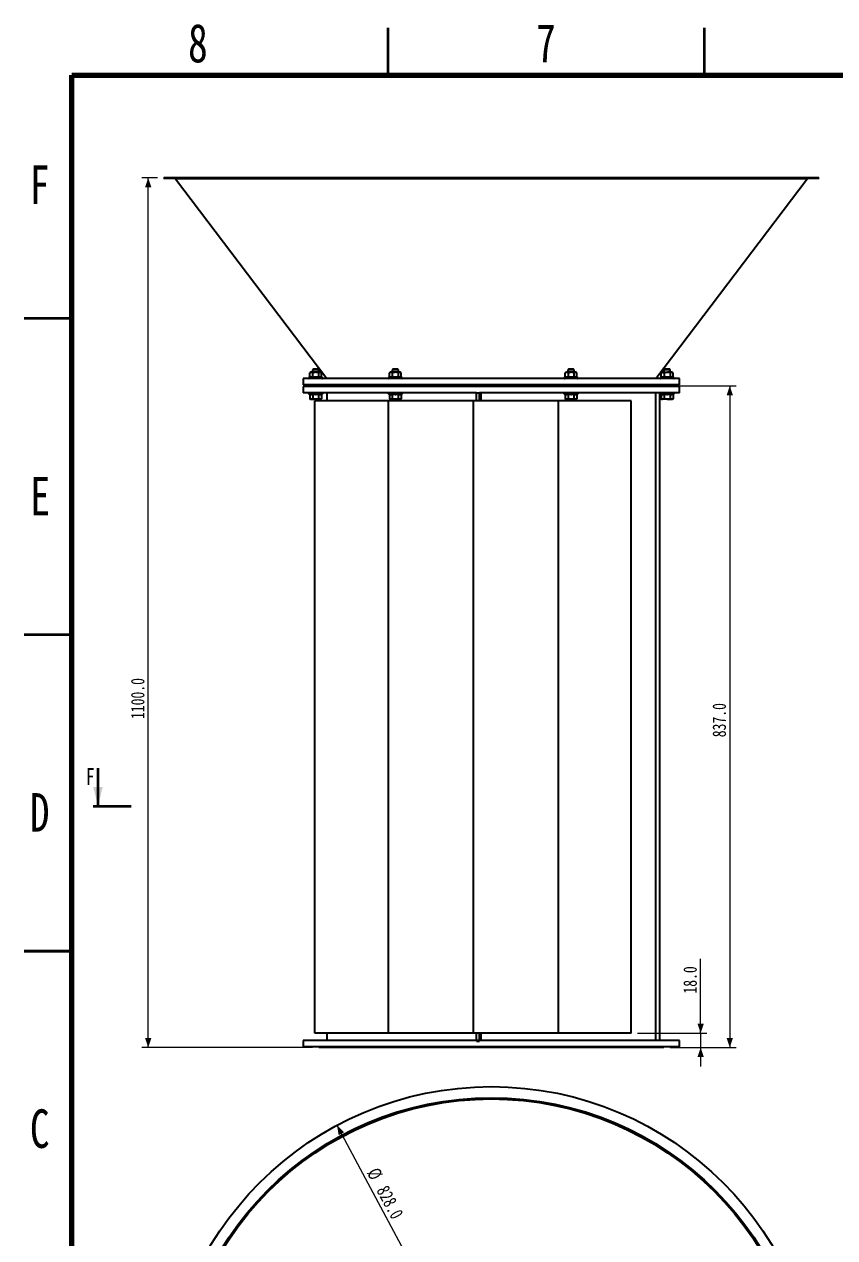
# Paper-space layout 'Sheet8' of a CAD drawing. Header units: millimetres. Extents: x 2 to 418, y 2 to 295.
# Drawn here: x 2.5 to 130.6, y 103.2 to 295 of the extents above; entities that cross this region are included whole.
import ezdxf

# ---------------------------------------------------------------- set-up
doc = ezdxf.new("R2010")
doc.units = ezdxf.units.MM
doc.linetypes.add('CENTER', pattern=[10.16, 6.35, -1.27, 1.27, -1.27])
doc.styles.add('SLDTEXTSTYLE0', font='TXT', dxfattribs={"width": 0.75})
doc.dimstyles.new('SLDDIMSTYLE21', dxfattribs={"dimtxt": 2.116667, "dimasz": 1.5, "dimexe": 0, "dimexo": 0.0625, "dimgap": 0.529167, "dimtad": 1, "dimdec": 1, "dimlfac": 8, "dimrnd": 1e-09, "dimzin": 4, "dimdsep": 46, "dimtxsty": 'SLDTEXTSTYLE0', "dimsah": 1, "dimcen": 0, "dimadec": 0, "dimazin": 1, "dimtfac": 1, "dimtdec": 0, "dimtmove": 0, "dimatfit": 3, "dimfxl": 1, "dimfrac": 2, "dimtolj": 1, "dimtzin": 12, "dimarcsym": 0})
doc.dimstyles.new('SLDDIMSTYLE29', dxfattribs={"dimtxt": 2.116667, "dimasz": 1.5, "dimexe": 0, "dimexo": 0.0625, "dimgap": 0.529167, "dimtad": 1, "dimdec": 1, "dimlfac": 8, "dimrnd": 1e-09, "dimzin": 4, "dimdsep": 46, "dimtxsty": 'SLDTEXTSTYLE0', "dimsah": 1, "dimcen": 0.09, "dimadec": 0, "dimazin": 1, "dimtfac": 1, "dimtdec": 0, "dimtofl": 0, "dimtmove": 0, "dimatfit": 3, "dimfxl": 1, "dimfrac": 2, "dimtolj": 1, "dimtzin": 12, "dimarcsym": 0})
doc.dimstyles.new('SLDDIMSTYLE30', dxfattribs={"dimtxt": 2.116667, "dimasz": 1.5, "dimexe": 0, "dimexo": 0.0625, "dimgap": 0.529167, "dimtad": 1, "dimdec": 1, "dimlfac": 8, "dimrnd": 1e-09, "dimzin": 4, "dimdsep": 46, "dimtxsty": 'SLDTEXTSTYLE0', "dimsah": 1, "dimcen": 0.09, "dimadec": 0, "dimazin": 1, "dimtfac": 1, "dimtdec": 0, "dimtmove": 0, "dimatfit": 0, "dimfxl": 1, "dimfrac": 2, "dimtolj": 1, "dimtzin": 12, "dimarcsym": 0})

# ---------------------------------------------------------------- blocks, each defined once
blk = doc.blocks.new('_D_139')
at = {"color": 7, "linetype": 'Continuous', "lineweight": 18}
for p, q in [((23.57, 270.76), (21.09, 270.76)), ((22.09, 133.26), (22.09, 270.76)), ((48.07, 133.26), (21.09, 133.26))]:
    blk.add_line(p, q, dxfattribs=at)
for points in [[(22.09, 270.76), (21.59, 269.26), (22.59, 269.26)], [(22.09, 133.26), (22.59, 134.76), (21.59, 134.76)]]:
    blk.add_solid(points, dxfattribs=at)
at = {"color": 7, "linetype": 'Continuous', "lineweight": 18, "insert": (19.36, 185.19), "char_height": 2.117, "attachment_point": 1, "rotation": 90, "style": 'SLDTEXTSTYLE0'}
blk.add_mtext('1100.0', dxfattribs=at)
blk = doc.blocks.new('_D_140')
at = {"color": 7, "linetype": 'Continuous', "lineweight": 18}
for p, q in [((104.69, 237.88), (115, 237.88)), ((114, 237.88), (114, 133.26)), ((104.57, 133.26), (115, 133.26))]:
    blk.add_line(p, q, dxfattribs=at)
for points in [[(114, 237.88), (113.5, 236.38), (114.5, 236.38)], [(114, 133.26), (114.5, 134.76), (113.5, 134.76)]]:
    blk.add_solid(points, dxfattribs=at)
at = {"color": 7, "linetype": 'Continuous', "lineweight": 18, "insert": (111.27, 182.31), "char_height": 2.117, "attachment_point": 1, "rotation": 90, "style": 'SLDTEXTSTYLE0'}
blk.add_mtext('837.0', dxfattribs=at)
blk = doc.blocks.new('_D_141')
at = {"color": 7, "linetype": 'Continuous', "lineweight": 18}
for p, q in [((109.39, 135.51), (109.39, 147.25)), ((99.42, 135.51), (110.39, 135.51)), ((109.39, 135.51), (109.39, 133.26)), ((104.57, 133.26), (110.39, 133.26)), ((109.39, 133.26), (109.39, 130.26))]:
    blk.add_line(p, q, dxfattribs=at)
for points in [[(109.39, 135.51), (109.89, 137.01), (108.89, 137.01)], [(109.39, 133.26), (108.89, 131.76), (109.89, 131.76)]]:
    blk.add_solid(points, dxfattribs=at)
at = {"color": 7, "linetype": 'Continuous', "lineweight": 18, "insert": (106.66, 141.78), "char_height": 2.117, "attachment_point": 1, "rotation": 90, "style": 'SLDTEXTSTYLE0'}
blk.add_mtext('18.0', dxfattribs=at)
blk = doc.blocks.new('_D_143')
at = {"color": 7, "linetype": 'Continuous', "lineweight": 18}
blk.add_line((51.92, 120.95), (100.72, 29.68), dxfattribs=at)
for points in [[(51.92, 120.95), (52.18, 119.39), (53.06, 119.86)], [(100.72, 29.68), (100.45, 31.24), (99.57, 30.76)]]:
    blk.add_solid(points, dxfattribs=at)
at = {"color": 7, "linetype": 'Continuous', "lineweight": 18, "char_height": 2.117, "attachment_point": 1, "rotation": 298.1343, "style": 'SLDTEXTSTYLE0'}
for s, insert in [('%%c', (58.46, 114.49)), ('828.0', (59.97, 111.67))]:
    blk.add_mtext(s, dxfattribs=dict(at, insert=insert))

psp = doc.layouts.new('Sheet8')

# ---------------------------------------------------------------- linework, layer by layer
at = {"color": 7, "linetype": 'Continuous', "lineweight": 35}
for p, q in [((60, 287), (60, 294.5)), ((110, 287), (110, 294.5)), ((10, 248.5), (2.5, 248.5)), ((10, 198.5), (2.5, 198.5)), ((14.147671, 177.42143), (14.147671, 171.42143)), ((2.5, 148.5), (10, 148.5)), ((10, 148.5), (2.5, 148.5))]:
    psp.add_line(p, q, dxfattribs=at)
at = {"color": 7, "linetype": 'Continuous', "lineweight": 70}
for p, q in [((10, 10), (10, 287)), ((10, 287), (410, 287))]:
    psp.add_line(p, q, dxfattribs=at)
at = {"color": 7, "linetype": 'Continuous', "lineweight": 25}
for p, q in [((24.567671, 270.757795), (24.567671, 270.632795)), ((128.067671, 270.757795), (24.567671, 270.757795)), ((128.067671, 270.632795), (24.567671, 270.632795)), ((26.418014, 270.583219), (50.309685, 239.007795)), ((102.325657, 239.007795), (126.217328, 270.583219)), ((128.067671, 270.632795), (128.067671, 270.757795)), ((47.608788, 239.907795), (47.634908, 239.926749)), ((47.608788, 239.249765), (47.608788, 239.907795)), ((47.733058, 240.007795), (47.633466, 239.928561)), ((47.865358, 240.007795), (47.733058, 240.007795)), ((48.590313, 240.007795), (47.865358, 240.007795)), ((48.131871, 240.507795), (48.045558, 240.421482)), ((48.045558, 240.421482), (48.045558, 240.007795)), ((49.045558, 240.421482), (48.045558, 240.421482)), ((48.121928, 239.249765), (48.121928, 239.907795)), ((48.959246, 240.507795), (48.131871, 240.507795)), ((49.270513, 240.007795), (48.590313, 240.007795)), ((49.045558, 240.421482), (48.959246, 240.507795)), ((49.045558, 240.007795), (49.045558, 240.421482)), ((49.058698, 239.249765), (49.058698, 239.907795)), ((49.358058, 240.007795), (49.270513, 240.007795)), ((49.45765, 239.928561), (49.358058, 240.007795)), ((49.482328, 239.249765), (49.482328, 239.907795)), ((60.197277, 239.907795), (60.223398, 239.926749)), ((60.197277, 239.249765), (60.197277, 239.907795)), ((60.321547, 240.007795), (60.221956, 239.928561)), ((60.453847, 240.007795), (60.321547, 240.007795)), ((61.178802, 240.007795), (60.453847, 240.007795)), ((60.72036, 240.507795), (60.634047, 240.421482)), ((60.634047, 240.421482), (60.634047, 240.007795)), ((61.634047, 240.421482), (60.634047, 240.421482)), ((60.710417, 239.249765), (60.710417, 239.907795)), ((61.547735, 240.507795), (60.72036, 240.507795)), ((61.859002, 240.007795), (61.178802, 240.007795)), ((61.634047, 240.421482), (61.547735, 240.507795)), ((61.634047, 240.007795), (61.634047, 240.421482)), ((61.647187, 239.249765), (61.647187, 239.907795)), ((61.946547, 240.007795), (61.859002, 240.007795)), ((62.046139, 239.928561), (61.946547, 240.007795)), ((62.070817, 239.249765), (62.070817, 239.907795)), ((87.96939, 239.249765), (87.96939, 239.907795)), ((88.09366, 240.007795), (87.995543, 239.929735)), ((88.09366, 240.007795), (88.22596, 240.007795)), ((88.950915, 240.007795), (88.22596, 240.007795)), ((88.492473, 240.507795), (88.40616, 240.421482)), ((88.40616, 240.421482), (88.40616, 240.007795)), ((88.473147, 240.421482), (88.40616, 240.421482)), ((89.40616, 240.421482), (88.473147, 240.421482)), ((88.48253, 239.249765), (88.48253, 239.907795)), ((88.547896, 240.507795), (88.492473, 240.507795)), ((89.319848, 240.507795), (88.547896, 240.507795)), ((89.631115, 240.007795), (88.950915, 240.007795)), ((89.40616, 240.421482), (89.319848, 240.507795)), ((89.40616, 240.007795), (89.40616, 240.421482)), ((89.4193, 239.249765), (89.4193, 239.907795)), ((89.71866, 240.007795), (89.631115, 240.007795)), ((89.816777, 239.929735), (89.71866, 240.007795)), ((89.84293, 239.249765), (89.84293, 239.907795)), ((103.153014, 239.907795), (103.179134, 239.926749)), ((103.153014, 239.249765), (103.153014, 239.907795)), ((103.277284, 240.007795), (103.177692, 239.928561)), ((103.409584, 240.007795), (103.277284, 240.007795)), ((103.409584, 240.007795), (104.134539, 240.007795)), ((103.676096, 240.507795), (103.589784, 240.421482)), ((103.589784, 240.421482), (103.589784, 240.007795)), ((104.089784, 240.421482), (103.589784, 240.421482)), ((103.666154, 239.249765), (103.666154, 239.907795)), ((104.089784, 240.507795), (103.676096, 240.507795)), ((104.503471, 240.507795), (104.089784, 240.507795)), ((104.589784, 240.421482), (104.089784, 240.421482)), ((104.814738, 240.007795), (104.134539, 240.007795)), ((104.589784, 240.421482), (104.503471, 240.507795)), ((104.589784, 240.007795), (104.589784, 240.421482)), ((104.602923, 239.249765), (104.602923, 239.907795)), ((104.902284, 240.007795), (104.814738, 240.007795)), ((105.001875, 239.928561), (104.902284, 240.007795)), ((105.026553, 239.249765), (105.026553, 239.907795)), ((46.567671, 239.007795), (46.567671, 238.007795)), ((106.067671, 239.007795), (46.567671, 239.007795)), ((106.067671, 238.007795), (46.567671, 238.007795)), ((47.563849, 239.189154), (47.477691, 239.157795)), ((48.045558, 238.007795), (48.045558, 237.757795)), ((49.045558, 237.882795), (49.045558, 238.007795)), ((49.613425, 239.157795), (49.503082, 239.197956)), ((49.692671, 238.007795), (49.692671, 237.882795)), ((60.152338, 239.189154), (60.06618, 239.157795)), ((60.634047, 238.007795), (60.634047, 237.757795)), ((61.634047, 237.757795), (61.634047, 238.007795)), ((62.201914, 239.157795), (62.091572, 239.197956)), ((87.924451, 239.189154), (87.838293, 239.157795)), ((88.40616, 238.007795), (88.40616, 237.757795)), ((89.40616, 237.757795), (89.40616, 238.007795)), ((89.974027, 239.157795), (89.863684, 239.197956)), ((102.942671, 237.882795), (102.942671, 238.007795)), ((103.108075, 239.189154), (103.021916, 239.157795)), ((103.589784, 238.007795), (103.589784, 237.882795)), ((104.589784, 237.757795), (104.589784, 238.007795)), ((105.157651, 239.157795), (105.047308, 239.197956)), ((106.067671, 238.007795), (106.067671, 239.007795)), ((46.567671, 237.757795), (46.567671, 236.757795)), ((106.067671, 237.757795), (46.567671, 237.757795)), ((73.95436, 236.757795), (46.567671, 236.757795)), ((47.469907, 236.612318), (47.556571, 236.580774)), ((47.607364, 236.515656), (47.607364, 235.817864)), ((48.076461, 236.515656), (48.076461, 235.817864)), ((48.942671, 237.882795), (48.942671, 237.757795)), ((60.634047, 237.882795), (48.942671, 237.882795)), ((49.014655, 236.515656), (49.014655, 235.817864)), ((49.483752, 236.515656), (49.483752, 235.817864)), ((49.534545, 236.580774), (49.62121, 236.612318)), ((50.317671, 236.757795), (50.317671, 235.507795)), ((60.058396, 236.612318), (60.145061, 236.580774)), ((60.195853, 236.515656), (60.195853, 235.817864)), ((60.66495, 236.515656), (60.66495, 235.817864)), ((61.603144, 236.515656), (61.603144, 235.817864)), ((88.40616, 237.882795), (61.634047, 237.882795)), ((62.072241, 236.515656), (62.072241, 235.817864)), ((62.123034, 236.580774), (62.209699, 236.612318)), ((73.95436, 235.507795), (73.95436, 236.757795)), ((73.95436, 236.757795), (74.453623, 236.757795)), ((74.453623, 235.507795), (74.453623, 236.757795)), ((74.453623, 236.757795), (74.45368, 236.757795)), ((106.067671, 236.757795), (74.45368, 236.757795)), ((74.657121, 236.757795), (74.657121, 235.507795)), ((87.830509, 236.612318), (87.917173, 236.580774)), ((87.967966, 236.515656), (87.967966, 235.817864)), ((88.437063, 236.515656), (88.437063, 235.817864)), ((89.375257, 236.515656), (89.375257, 235.817864)), ((103.63893, 237.882795), (89.40616, 237.882795)), ((89.844354, 236.515656), (89.844354, 235.817864)), ((89.895147, 236.580774), (89.981812, 236.612318)), ((102.317671, 134.382795), (102.317671, 236.757795)), ((102.959007, 134.382795), (102.959007, 236.757795)), ((103.014132, 236.612318), (103.100797, 236.580774)), ((103.151589, 236.515656), (103.151589, 235.817864)), ((103.620687, 236.515656), (103.620687, 235.817864)), ((104.558881, 236.515656), (104.558881, 235.817864)), ((105.027978, 236.515656), (105.027978, 235.817864)), ((105.07877, 236.580774), (105.165435, 236.612318)), ((106.067671, 236.757795), (106.067671, 237.757795)), ((47.607364, 235.817864), (47.733058, 235.745295)), ((47.733058, 235.745295), (47.841912, 235.745295)), ((48.076461, 235.817864), (47.841912, 235.745295)), ((47.841912, 235.745295), (48.545558, 235.745295)), ((48.420874, 135.507795), (48.420874, 235.507795)), ((60.047048, 235.507795), (48.420874, 235.507795)), ((48.545558, 235.745295), (49.249204, 235.745295)), ((49.483752, 235.817864), (49.249204, 235.745295)), ((49.249204, 235.745295), (49.358058, 235.745295)), ((49.358058, 235.745295), (49.483752, 235.817864)), ((60.047048, 135.507795), (60.047048, 235.507795)), ((73.506173, 235.507795), (60.047048, 235.507795)), ((60.195853, 235.817864), (60.321547, 235.745295)), ((60.321547, 235.745295), (60.430402, 235.745295)), ((60.66495, 235.817864), (60.430402, 235.745295)), ((60.430402, 235.745295), (61.134047, 235.745295)), ((61.603144, 235.817864), (61.134047, 235.745295)), ((61.134047, 235.745295), (61.837693, 235.745295)), ((61.837693, 235.745295), (61.946547, 235.745295)), ((61.946547, 235.745295), (62.072241, 235.817864)), ((73.506173, 135.507795), (73.506173, 235.507795)), ((86.920993, 235.507795), (73.506173, 235.507795)), ((86.920993, 135.507795), (86.920993, 235.507795)), ((98.418911, 235.507795), (86.920993, 235.507795)), ((87.967966, 235.817864), (88.09366, 235.745295)), ((88.202514, 235.745295), (88.09366, 235.745295)), ((88.202514, 235.745295), (88.90616, 235.745295)), ((89.375257, 235.817864), (88.90616, 235.745295)), ((88.90616, 235.745295), (89.609806, 235.745295)), ((89.844354, 235.817864), (89.609806, 235.745295)), ((89.609806, 235.745295), (89.71866, 235.745295)), ((89.71866, 235.745295), (89.844354, 235.817864)), ((98.418911, 135.507795), (98.418911, 235.507795)), ((103.151589, 235.817864), (103.277284, 235.745295)), ((103.277284, 235.745295), (103.386138, 235.745295)), ((103.620687, 235.817864), (103.386138, 235.745295)), ((104.089784, 235.745295), (103.386138, 235.745295)), ((104.089784, 235.745295), (104.793429, 235.745295)), ((105.027978, 235.817864), (104.793429, 235.745295)), ((104.793429, 235.745295), (104.902284, 235.745295)), ((104.902284, 235.745295), (105.027978, 235.817864)), ((46.567671, 134.382795), (46.567671, 133.382795)), ((106.067671, 134.382795), (46.567671, 134.382795)), ((60.047048, 135.507795), (48.420874, 135.507795)), ((50.317671, 135.507795), (50.317671, 134.382795)), ((73.506173, 135.507795), (60.047048, 135.507795)), ((86.920993, 135.507795), (73.506173, 135.507795)), ((73.95436, 134.257795), (73.95436, 135.507795)), ((74.453623, 134.257795), (74.453623, 135.507795)), ((74.657121, 135.507795), (74.657121, 134.382795)), ((98.418911, 135.507795), (86.920993, 135.507795)), ((106.067671, 133.382795), (106.067671, 134.382795)), ((106.067671, 133.382795), (46.567671, 133.382795)), ((49.067671, 133.382795), (49.067671, 133.257795)), ((103.567671, 133.257795), (49.067671, 133.257795)), ((73.95436, 134.257795), (74.453623, 134.257795)), ((74.45368, 134.257795), (74.453623, 134.257795)), ((103.567671, 133.257795), (103.567671, 133.382795))]:
    psp.add_line(p, q, dxfattribs=at)
at = {"color": 8, "linetype": 'Continuous', "lineweight": 25}
for p, q in [((126.217328, 270.583219), (26.418014, 270.583219)), ((47.477691, 239.157795), (49.613425, 239.157795)), ((60.06618, 239.157795), (62.201914, 239.157795)), ((87.838293, 239.157795), (89.974027, 239.157795)), ((103.021916, 239.157795), (103.195798, 239.157795)), ((103.195798, 239.157795), (105.157651, 239.157795)), ((49.62121, 236.612318), (47.469907, 236.612318)), ((62.209699, 236.612318), (60.058396, 236.612318)), ((87.974619, 236.612318), (87.830509, 236.612318)), ((89.981812, 236.612318), (87.974619, 236.612318)), ((104.089784, 236.612318), (103.014132, 236.612318)), ((105.165435, 236.612318), (104.089784, 236.612318))]:
    psp.add_line(p, q, dxfattribs=at)
at = {"color": 7, "linetype": 'CENTER', "lineweight": 35}
psp.add_line((13.397671, 171.42143), (19.400671, 171.42143), dxfattribs=at)
at = {"color": 7, "linetype": 'Continuous', "lineweight": 25}
for radius in [51.75, 49.999337, 49.799976]:
    psp.add_circle((76.317671, 75.312593), radius, dxfattribs=at)
for centre, radius, start, end in [((26.318333, 270.507795), 0.125, 37.1131166, 90), ((126.317008, 270.507795), 0.125, 90, 142.8868834), ((47.50414, 239.085127), 0.077332, 110, 270), ((49.586976, 239.085127), 0.077332, 270, 70), ((60.092629, 239.085127), 0.077332, 110, 270), ((62.175465, 239.085127), 0.077332, 270, 70), ((87.864742, 239.085127), 0.077332, 110, 270), ((89.947578, 239.085127), 0.077332, 270, 70), ((103.048365, 239.085127), 0.077332, 110, 270), ((105.131202, 239.085127), 0.077332, 270, 70), ((47.495558, 236.682795), 0.075, 90, 250), ((49.595558, 236.682795), 0.075, 290, 90), ((60.084047, 236.682795), 0.075, 90, 250), ((62.184047, 236.682795), 0.075, 290, 90), ((87.85616, 236.682795), 0.075, 90, 250), ((89.95616, 236.682795), 0.075, 290, 90), ((103.039784, 236.682795), 0.075, 90, 250), ((105.139784, 236.682795), 0.075, 290, 90)]:
    psp.add_arc(centre, radius, start, end, dxfattribs=at)
for points, knots in [([(47.865358, 240.007795), (47.854136, 240.007405), (47.772794, 240.004579), (47.685923, 239.962944), (47.61472, 239.912036), (47.608788, 239.907795)], [0, 0, 0, 0, 0.1279440007, 0.9273558207, 1, 1, 1, 1]), ([(48.121928, 239.907795), (48.100266, 239.923013), (48.018181, 239.980679), (47.930154, 239.996298), (47.865358, 240.007795)], [0, 0, 0, 0, 0.2638982248, 1, 1, 1, 1]), ([(48.590313, 240.007795), (48.466784, 239.995294), (48.30615, 239.979038), (48.156497, 239.921163), (48.121928, 239.907795)], [0, 0, 0, 0, 0.76900718225, 1, 1, 1, 1]), ([(49.058698, 239.907795), (48.993035, 239.931613), (48.86016, 239.979812), (48.700267, 240.005798), (48.609589, 240.007445), (48.590313, 240.007795)], [0, 0, 0, 0, 0.4347938452, 0.8798476693, 1, 1, 1, 1]), ([(49.270513, 240.007795), (49.21465, 239.995294), (49.142008, 239.979038), (49.074331, 239.921163), (49.058698, 239.907795)], [0, 0, 0, 0, 0.76900718225, 1, 1, 1, 1]), ([(49.482328, 239.907795), (49.452634, 239.931613), (49.392544, 239.979812), (49.320237, 240.005798), (49.27923, 240.007445), (49.270513, 240.007795)], [0, 0, 0, 0, 0.4347938452, 0.8798476693, 1, 1, 1, 1]), ([(60.453847, 240.007795), (60.386181, 239.995294), (60.29819, 239.979038), (60.216213, 239.921163), (60.197277, 239.907795)], [0, 0, 0, 0, 0.7690071822, 1, 1, 1, 1]), ([(60.710417, 239.907795), (60.674449, 239.931613), (60.601663, 239.979812), (60.514077, 240.005798), (60.464407, 240.007445), (60.453847, 240.007795)], [0, 0, 0, 0, 0.43479384517, 0.87984766933, 1, 1, 1, 1]), ([(61.178802, 240.007795), (61.158315, 240.007405), (61.009821, 240.004579), (60.851232, 239.962944), (60.721245, 239.912036), (60.710417, 239.907795)], [0, 0, 0, 0, 0.1279440007, 0.9273558207, 1, 1, 1, 1]), ([(61.647187, 239.907795), (61.607641, 239.923013), (61.45779, 239.980679), (61.297092, 239.996298), (61.178802, 240.007795)], [0, 0, 0, 0, 0.26389822477, 1, 1, 1, 1]), ([(61.859002, 240.007795), (61.803139, 239.995294), (61.730497, 239.979038), (61.66282, 239.921163), (61.647187, 239.907795)], [0, 0, 0, 0, 0.7690071822, 1, 1, 1, 1]), ([(62.070817, 239.907795), (62.041123, 239.931613), (61.981033, 239.979812), (61.908726, 240.005798), (61.867719, 240.007445), (61.859002, 240.007795)], [0, 0, 0, 0, 0.4347938452, 0.8798476693, 1, 1, 1, 1]), ([(88.22596, 240.007795), (88.158294, 239.995294), (88.070303, 239.979038), (87.988326, 239.921163), (87.96939, 239.907795)], [0, 0, 0, 0, 0.76900718225, 1, 1, 1, 1]), ([(87.998271, 239.927571), (87.993501, 239.925543), (87.983548, 239.921311), (87.974238, 239.912423), (87.96939, 239.907795)], [0, 0, 0, 0, 0.4793345763, 1, 1, 1, 1]), ([(88.48253, 239.907795), (88.446562, 239.931613), (88.373776, 239.979812), (88.28619, 240.005798), (88.236519, 240.007445), (88.22596, 240.007795)], [0, 0, 0, 0, 0.4347938452, 0.8798476693, 1, 1, 1, 1]), ([(88.950915, 240.007795), (88.827386, 239.995294), (88.666752, 239.979038), (88.517099, 239.921163), (88.48253, 239.907795)], [0, 0, 0, 0, 0.76900718225, 1, 1, 1, 1]), ([(89.4193, 239.907795), (89.353637, 239.931613), (89.220762, 239.979812), (89.060869, 240.005798), (88.970191, 240.007445), (88.950915, 240.007795)], [0, 0, 0, 0, 0.4347938452, 0.8798476693, 1, 1, 1, 1]), ([(89.631115, 240.007795), (89.62185, 240.007405), (89.554698, 240.004579), (89.48298, 239.962944), (89.424197, 239.912036), (89.4193, 239.907795)], [0, 0, 0, 0, 0.1279440007, 0.9273558207, 1, 1, 1, 1]), ([(89.84293, 239.907795), (89.825046, 239.923013), (89.75728, 239.980679), (89.684608, 239.996298), (89.631115, 240.007795)], [0, 0, 0, 0, 0.2638982248, 1, 1, 1, 1]), ([(103.153014, 239.907795), (103.174676, 239.923013), (103.256761, 239.980679), (103.344787, 239.996298), (103.409584, 240.007795)], [0, 0, 0, 0, 0.2638982248, 1, 1, 1, 1]), ([(103.409584, 240.007795), (103.420806, 240.007405), (103.502147, 240.004579), (103.589019, 239.962944), (103.660222, 239.912036), (103.666154, 239.907795)], [0, 0, 0, 0, 0.1279440007, 0.9273558207, 1, 1, 1, 1]), ([(104.134539, 240.007795), (104.01101, 239.995294), (103.850376, 239.979038), (103.700722, 239.921163), (103.666154, 239.907795)], [0, 0, 0, 0, 0.7690071822, 1, 1, 1, 1]), ([(104.602923, 239.907795), (104.537261, 239.931613), (104.404386, 239.979812), (104.244492, 240.005798), (104.153815, 240.007445), (104.134539, 240.007795)], [0, 0, 0, 0, 0.43479384517, 0.87984766933, 1, 1, 1, 1]), ([(104.814738, 240.007795), (104.758876, 239.995294), (104.686233, 239.979038), (104.618556, 239.921163), (104.602923, 239.907795)], [0, 0, 0, 0, 0.7690071822, 1, 1, 1, 1]), ([(105.026553, 239.907795), (104.996859, 239.931613), (104.93677, 239.979812), (104.864462, 240.005798), (104.823456, 240.007445), (104.814738, 240.007795)], [0, 0, 0, 0, 0.4347938452, 0.8798476693, 1, 1, 1, 1]), ([(47.560101, 239.187244), (47.560281, 239.18731), (47.567305, 239.189889), (47.580572, 239.196919), (47.595962, 239.211753), (47.606615, 239.229874), (47.608063, 239.243125), (47.608788, 239.249765)], [0, 0, 0, 0, 0.0068528566, 0.2675854198, 0.5286325957, 0.7638315694, 1, 1, 1, 1]), ([(48.099911, 239.187244), (48.078658, 239.194126), (47.97204, 239.228649), (47.790994, 239.251496), (47.631458, 239.207101), (47.560101, 239.187244)], [0, 0, 0, 0, 0.120964184, 0.6068257978, 1, 1, 1, 1]), ([(47.608788, 239.249765), (47.692956, 239.271032), (47.863968, 239.314244), (48.035048, 239.271481), (48.121928, 239.249765)], [0, 0, 0, 0, 0.492170404, 1, 1, 1, 1]), ([(48.099911, 239.187244), (48.099992, 239.18731), (48.103168, 239.189889), (48.109168, 239.196919), (48.116128, 239.211753), (48.120945, 239.229874), (48.1216, 239.243125), (48.121928, 239.249765)], [0, 0, 0, 0, 0.0068528566, 0.2675854198, 0.5286325957, 0.7638315694, 1, 1, 1, 1]), ([(49.085367, 239.187244), (49.046015, 239.194126), (48.848601, 239.228649), (48.515681, 239.251496), (48.228404, 239.207101), (48.099911, 239.187244)], [0, 0, 0, 0, 0.120964184, 0.6068257978, 1, 1, 1, 1]), ([(48.121928, 239.249765), (48.275581, 239.271032), (48.587776, 239.314244), (48.900094, 239.271481), (49.058698, 239.249765)], [0, 0, 0, 0, 0.492170404, 1, 1, 1, 1]), ([(49.058698, 239.249765), (49.128183, 239.271032), (49.269365, 239.314244), (49.410603, 239.271481), (49.482328, 239.249765)], [0, 0, 0, 0, 0.49217040399, 1, 1, 1, 1]), ([(49.058698, 239.249765), (49.059095, 239.243125), (49.059888, 239.229874), (49.065724, 239.211753), (49.074154, 239.196919), (49.081422, 239.189889), (49.085269, 239.18731), (49.085367, 239.187244)], [0, 0, 0, 0, 0.2361684306, 0.4713674043, 0.7324145802, 0.9931471434, 1, 1, 1, 1]), ([(49.502914, 239.197494), (49.494168, 239.200758), (49.412693, 239.231163), (49.270223, 239.251157), (49.142497, 239.206996), (49.085367, 239.187244)], [0, 0, 0, 0, 0.06232209018, 0.58059642466, 1, 1, 1, 1]), ([(49.482328, 239.249765), (49.48305, 239.243119), (49.484492, 239.229854), (49.495189, 239.211837), (49.509526, 239.197438), (49.521724, 239.191742), (49.527267, 239.189154)], [0, 0, 0, 0, 0.24864801224, 0.49627533955, 0.77111673648, 1, 1, 1, 1]), ([(60.148591, 239.187244), (60.148771, 239.18731), (60.155794, 239.189889), (60.169061, 239.196919), (60.184451, 239.211753), (60.195105, 239.229874), (60.196552, 239.243125), (60.197277, 239.249765)], [0, 0, 0, 0, 0.0068528566, 0.2675854198, 0.5286325957, 0.7638315694, 1, 1, 1, 1]), ([(60.6884, 239.187244), (60.667147, 239.194126), (60.560529, 239.228649), (60.379483, 239.251496), (60.219948, 239.207101), (60.148591, 239.187244)], [0, 0, 0, 0, 0.120964184, 0.6068257978, 1, 1, 1, 1]), ([(60.197277, 239.249765), (60.281445, 239.271032), (60.452458, 239.314244), (60.623538, 239.271481), (60.710417, 239.249765)], [0, 0, 0, 0, 0.492170404, 1, 1, 1, 1]), ([(60.6884, 239.187244), (60.688481, 239.18731), (60.691657, 239.189889), (60.697657, 239.196919), (60.704617, 239.211753), (60.709435, 239.229874), (60.710089, 239.243125), (60.710417, 239.249765)], [0, 0, 0, 0, 0.0068528566, 0.2675854198, 0.5286325957, 0.7638315694, 1, 1, 1, 1]), ([(61.673857, 239.187244), (61.634504, 239.194126), (61.43709, 239.228649), (61.104171, 239.251496), (60.816893, 239.207101), (60.6884, 239.187244)], [0, 0, 0, 0, 0.120964184, 0.6068257978, 1, 1, 1, 1]), ([(60.710417, 239.249765), (60.86407, 239.271032), (61.176265, 239.314244), (61.488583, 239.271481), (61.647187, 239.249765)], [0, 0, 0, 0, 0.492170404, 1, 1, 1, 1]), ([(61.647187, 239.249765), (61.716673, 239.271032), (61.857855, 239.314244), (61.999092, 239.271481), (62.070817, 239.249765)], [0, 0, 0, 0, 0.492170404, 1, 1, 1, 1]), ([(61.673857, 239.187244), (61.673758, 239.18731), (61.669911, 239.189889), (61.662643, 239.196919), (61.654213, 239.211753), (61.648377, 239.229874), (61.647584, 239.243125), (61.647187, 239.249765)], [0, 0, 0, 0, 0.0068528566, 0.2675854198, 0.5286325957, 0.7638315694, 1, 1, 1, 1]), ([(62.091403, 239.197494), (62.082658, 239.200758), (62.001182, 239.231163), (61.858712, 239.251157), (61.730986, 239.206996), (61.673857, 239.187244)], [0, 0, 0, 0, 0.06232209018, 0.58059642466, 1, 1, 1, 1]), ([(62.070817, 239.249765), (62.07154, 239.243119), (62.072982, 239.229854), (62.083679, 239.211837), (62.098015, 239.197438), (62.110214, 239.191742), (62.115756, 239.189154)], [0, 0, 0, 0, 0.2486480122, 0.4962753396, 0.7711167365, 1, 1, 1, 1]), ([(87.96939, 239.249765), (87.968665, 239.243125), (87.967217, 239.229874), (87.956564, 239.211753), (87.941174, 239.196919), (87.927907, 239.189889), (87.920883, 239.18731), (87.920703, 239.187244)], [0, 0, 0, 0, 0.2361684306, 0.4713674043, 0.7324145802, 0.9931471434, 1, 1, 1, 1]), ([(88.460513, 239.187244), (88.43926, 239.194126), (88.332642, 239.228649), (88.151596, 239.251496), (87.99206, 239.207101), (87.920703, 239.187244)], [0, 0, 0, 0, 0.120964184, 0.6068257978, 1, 1, 1, 1]), ([(87.96939, 239.249765), (88.053558, 239.271032), (88.22457, 239.314244), (88.395651, 239.271481), (88.48253, 239.249765)], [0, 0, 0, 0, 0.49217040399, 1, 1, 1, 1]), ([(88.460513, 239.187244), (88.460594, 239.18731), (88.46377, 239.189889), (88.46977, 239.196919), (88.47673, 239.211753), (88.481547, 239.229874), (88.482202, 239.243125), (88.48253, 239.249765)], [0, 0, 0, 0, 0.0068528566, 0.2675854198, 0.5286325957, 0.7638315694, 1, 1, 1, 1]), ([(89.445969, 239.187244), (89.406617, 239.194126), (89.209203, 239.228649), (88.876283, 239.251496), (88.589006, 239.207101), (88.460513, 239.187244)], [0, 0, 0, 0, 0.120964184, 0.6068257978, 1, 1, 1, 1]), ([(88.48253, 239.249765), (88.636183, 239.271032), (88.948378, 239.314244), (89.260696, 239.271481), (89.4193, 239.249765)], [0, 0, 0, 0, 0.49217040399, 1, 1, 1, 1]), ([(89.4193, 239.249765), (89.488785, 239.271032), (89.629967, 239.314244), (89.771205, 239.271481), (89.84293, 239.249765)], [0, 0, 0, 0, 0.492170404, 1, 1, 1, 1]), ([(89.445969, 239.187244), (89.445871, 239.18731), (89.442024, 239.189889), (89.434756, 239.196919), (89.426326, 239.211753), (89.42049, 239.229874), (89.419697, 239.243125), (89.4193, 239.249765)], [0, 0, 0, 0, 0.0068528566, 0.2675854198, 0.5286325957, 0.7638315694, 1, 1, 1, 1]), ([(89.887869, 239.189154), (89.882326, 239.191742), (89.870128, 239.197438), (89.855791, 239.211837), (89.845094, 239.229854), (89.843652, 239.243119), (89.84293, 239.249765)], [0, 0, 0, 0, 0.22888326352, 0.50372466045, 0.75135198776, 1, 1, 1, 1]), ([(103.153014, 239.249765), (103.152289, 239.243125), (103.150841, 239.229874), (103.140187, 239.211753), (103.124798, 239.196919), (103.11153, 239.189889), (103.104507, 239.18731), (103.104327, 239.187244)], [0, 0, 0, 0, 0.23616843065, 0.47136740428, 0.73241458019, 0.99314714344, 1, 1, 1, 1]), ([(103.644136, 239.187244), (103.622883, 239.194126), (103.516266, 239.228649), (103.33522, 239.251496), (103.175684, 239.207101), (103.104327, 239.187244)], [0, 0, 0, 0, 0.120964184, 0.6068257978, 1, 1, 1, 1]), ([(103.153014, 239.249765), (103.237181, 239.271032), (103.408194, 239.314244), (103.579274, 239.271481), (103.666154, 239.249765)], [0, 0, 0, 0, 0.492170404, 1, 1, 1, 1]), ([(103.666154, 239.249765), (103.665826, 239.243125), (103.665171, 239.229874), (103.660353, 239.211753), (103.653394, 239.196919), (103.647394, 239.189889), (103.644218, 239.18731), (103.644136, 239.187244)], [0, 0, 0, 0, 0.23616843065, 0.47136740428, 0.73241458019, 0.99314714344, 1, 1, 1, 1]), ([(104.629593, 239.187244), (104.590241, 239.194126), (104.392827, 239.228649), (104.059907, 239.251496), (103.772629, 239.207101), (103.644136, 239.187244)], [0, 0, 0, 0, 0.120964184, 0.6068257978, 1, 1, 1, 1]), ([(103.666154, 239.249765), (103.819807, 239.271032), (104.132001, 239.314244), (104.444319, 239.271481), (104.602923, 239.249765)], [0, 0, 0, 0, 0.492170404, 1, 1, 1, 1]), ([(104.602923, 239.249765), (104.672409, 239.271032), (104.813591, 239.314244), (104.954829, 239.271481), (105.026553, 239.249765)], [0, 0, 0, 0, 0.492170404, 1, 1, 1, 1]), ([(104.629593, 239.187244), (104.629494, 239.18731), (104.625647, 239.189889), (104.61838, 239.196919), (104.60995, 239.211753), (104.604114, 239.229874), (104.603321, 239.243125), (104.602923, 239.249765)], [0, 0, 0, 0, 0.0068528566, 0.2675854198, 0.5286325957, 0.7638315694, 1, 1, 1, 1]), ([(105.04714, 239.197494), (105.038394, 239.200758), (104.956918, 239.231163), (104.814449, 239.251157), (104.686722, 239.206996), (104.629593, 239.187244)], [0, 0, 0, 0, 0.0623220902, 0.5805964247, 1, 1, 1, 1]), ([(105.071493, 239.189154), (105.06595, 239.191742), (105.053752, 239.197438), (105.039415, 239.211837), (105.028718, 239.229854), (105.027276, 239.243119), (105.026553, 239.249765)], [0, 0, 0, 0, 0.2288832635, 0.5037246605, 0.7513519878, 1, 1, 1, 1]), ([(47.556571, 236.580774), (47.577417, 236.573613), (47.682029, 236.537672), (47.850457, 236.51701), (47.99153, 236.561851), (48.051065, 236.580774)], [0, 0, 0, 0, 0.1257521, 0.6310578931, 1, 1, 1, 1]), ([(47.556571, 236.580774), (47.556755, 236.580707), (47.564084, 236.578021), (47.577927, 236.570699), (47.593985, 236.555244), (47.605097, 236.536371), (47.606607, 236.522571), (47.607364, 236.515656)], [0, 0, 0, 0, 0.0067128771, 0.2676791079, 0.5286892128, 0.7638600521, 1, 1, 1, 1]), ([(48.076461, 236.515656), (47.999512, 236.494441), (47.843177, 236.451338), (47.686781, 236.493995), (47.607364, 236.515656)], [0, 0, 0, 0, 0.4922070972, 1, 1, 1, 1]), ([(48.051065, 236.580774), (48.092101, 236.573613), (48.29803, 236.537672), (48.632403, 236.51701), (48.919073, 236.561851), (49.040051, 236.580774)], [0, 0, 0, 0, 0.1257521, 0.6310578931, 1, 1, 1, 1]), ([(48.051065, 236.580774), (48.051157, 236.580707), (48.054821, 236.578021), (48.061743, 236.570699), (48.069771, 236.555244), (48.075328, 236.536371), (48.076083, 236.522571), (48.076461, 236.515656)], [0, 0, 0, 0, 0.0067128771, 0.2676791079, 0.5286892128, 0.7638600521, 1, 1, 1, 1]), ([(49.014655, 236.515656), (48.860757, 236.494441), (48.548087, 236.451338), (48.235295, 236.493995), (48.076461, 236.515656)], [0, 0, 0, 0, 0.4922070972, 1, 1, 1, 1]), ([(49.040051, 236.580774), (49.039959, 236.580707), (49.036295, 236.578021), (49.029373, 236.570699), (49.021345, 236.555244), (49.015788, 236.536371), (49.015033, 236.522571), (49.014655, 236.515656)], [0, 0, 0, 0, 0.0067128771, 0.2676791079, 0.5286892128, 0.7638600521, 1, 1, 1, 1]), ([(49.483752, 236.515656), (49.406803, 236.494441), (49.250468, 236.451338), (49.094072, 236.493995), (49.014655, 236.515656)], [0, 0, 0, 0, 0.49220709718, 1, 1, 1, 1]), ([(49.040051, 236.580774), (49.060241, 236.573613), (49.161559, 236.537672), (49.327504, 236.51701), (49.473101, 236.561851), (49.534545, 236.580774)], [0, 0, 0, 0, 0.1257521, 0.6310578931, 1, 1, 1, 1]), ([(49.483752, 236.515656), (49.484509, 236.522571), (49.486019, 236.536371), (49.497131, 236.555244), (49.513189, 236.570699), (49.527032, 236.578021), (49.534361, 236.580707), (49.534545, 236.580774)], [0, 0, 0, 0, 0.2361399479, 0.4713107872, 0.7323208921, 0.9932871229, 1, 1, 1, 1]), ([(60.145061, 236.580774), (60.165907, 236.573613), (60.270518, 236.537672), (60.438946, 236.51701), (60.58002, 236.561851), (60.639554, 236.580774)], [0, 0, 0, 0, 0.1257521, 0.6310578931, 1, 1, 1, 1]), ([(60.195853, 236.515656), (60.195097, 236.522571), (60.193587, 236.536371), (60.182474, 236.555244), (60.166416, 236.570699), (60.152574, 236.578021), (60.145244, 236.580707), (60.145061, 236.580774)], [0, 0, 0, 0, 0.2361399479, 0.4713107872, 0.7323208921, 0.9932871229, 1, 1, 1, 1]), ([(60.66495, 236.515656), (60.588001, 236.494441), (60.431666, 236.451338), (60.27527, 236.493995), (60.195853, 236.515656)], [0, 0, 0, 0, 0.4922070972, 1, 1, 1, 1]), ([(60.639554, 236.580774), (60.68059, 236.573613), (60.886519, 236.537672), (61.220893, 236.51701), (61.507563, 236.561851), (61.628541, 236.580774)], [0, 0, 0, 0, 0.1257521, 0.6310578931, 1, 1, 1, 1]), ([(60.639554, 236.580774), (60.639646, 236.580707), (60.64331, 236.578021), (60.650232, 236.570699), (60.658261, 236.555244), (60.663817, 236.536371), (60.664572, 236.522571), (60.66495, 236.515656)], [0, 0, 0, 0, 0.00671287711, 0.26767910795, 0.52868921284, 0.76386005208, 1, 1, 1, 1]), ([(61.603144, 236.515656), (61.449246, 236.494441), (61.136576, 236.451338), (60.823784, 236.493995), (60.66495, 236.515656)], [0, 0, 0, 0, 0.4922070972, 1, 1, 1, 1]), ([(61.628541, 236.580774), (61.628449, 236.580707), (61.624784, 236.578021), (61.617863, 236.570699), (61.609834, 236.555244), (61.604278, 236.536371), (61.603523, 236.522571), (61.603144, 236.515656)], [0, 0, 0, 0, 0.00671287711, 0.26767910795, 0.52868921284, 0.76386005208, 1, 1, 1, 1]), ([(62.072241, 236.515656), (61.995292, 236.494441), (61.838957, 236.451338), (61.682561, 236.493995), (61.603144, 236.515656)], [0, 0, 0, 0, 0.4922070972, 1, 1, 1, 1]), ([(61.628541, 236.580774), (61.64873, 236.573613), (61.750048, 236.537672), (61.915993, 236.51701), (62.06159, 236.561851), (62.123034, 236.580774)], [0, 0, 0, 0, 0.1257521, 0.6310578931, 1, 1, 1, 1]), ([(62.123034, 236.580774), (62.12285, 236.580707), (62.115521, 236.578021), (62.101678, 236.570699), (62.085621, 236.555244), (62.074508, 236.536371), (62.072998, 236.522571), (62.072241, 236.515656)], [0, 0, 0, 0, 0.0067128771, 0.2676791079, 0.5286892128, 0.7638600521, 1, 1, 1, 1]), ([(87.917173, 236.580774), (87.938019, 236.573613), (88.042631, 236.537672), (88.211059, 236.51701), (88.352132, 236.561851), (88.411667, 236.580774)], [0, 0, 0, 0, 0.1257521, 0.6310578931, 1, 1, 1, 1]), ([(87.967966, 236.515656), (87.967209, 236.522571), (87.9657, 236.536371), (87.954587, 236.555244), (87.938529, 236.570699), (87.924686, 236.578021), (87.917357, 236.580707), (87.917173, 236.580774)], [0, 0, 0, 0, 0.2361399479, 0.4713107872, 0.7323208921, 0.9932871229, 1, 1, 1, 1]), ([(88.437063, 236.515656), (88.360114, 236.494441), (88.203779, 236.451338), (88.047383, 236.493995), (87.967966, 236.515656)], [0, 0, 0, 0, 0.49220709718, 1, 1, 1, 1]), ([(88.411667, 236.580774), (88.452703, 236.573613), (88.658632, 236.537672), (88.993005, 236.51701), (89.279676, 236.561851), (89.400653, 236.580774)], [0, 0, 0, 0, 0.1257521, 0.6310578931, 1, 1, 1, 1]), ([(88.437063, 236.515656), (88.436685, 236.522571), (88.43593, 236.536371), (88.430373, 236.555244), (88.422345, 236.570699), (88.415423, 236.578021), (88.411759, 236.580707), (88.411667, 236.580774)], [0, 0, 0, 0, 0.23613994792, 0.47131078716, 0.73232089205, 0.99328712289, 1, 1, 1, 1]), ([(89.375257, 236.515656), (89.221359, 236.494441), (88.908689, 236.451338), (88.595897, 236.493995), (88.437063, 236.515656)], [0, 0, 0, 0, 0.4922070972, 1, 1, 1, 1]), ([(89.400653, 236.580774), (89.400562, 236.580707), (89.396897, 236.578021), (89.389976, 236.570699), (89.381947, 236.555244), (89.37639, 236.536371), (89.375635, 236.522571), (89.375257, 236.515656)], [0, 0, 0, 0, 0.0067128771, 0.2676791079, 0.5286892128, 0.7638600521, 1, 1, 1, 1]), ([(89.844354, 236.515656), (89.767405, 236.494441), (89.61107, 236.451338), (89.454674, 236.493995), (89.375257, 236.515656)], [0, 0, 0, 0, 0.4922070972, 1, 1, 1, 1]), ([(89.400653, 236.580774), (89.420843, 236.573613), (89.522161, 236.537672), (89.688106, 236.51701), (89.833703, 236.561851), (89.895147, 236.580774)], [0, 0, 0, 0, 0.1257521, 0.6310578931, 1, 1, 1, 1]), ([(89.895147, 236.580774), (89.894963, 236.580707), (89.887634, 236.578021), (89.873791, 236.570699), (89.857733, 236.555244), (89.846621, 236.536371), (89.845111, 236.522571), (89.844354, 236.515656)], [0, 0, 0, 0, 0.0067128771, 0.2676791079, 0.5286892128, 0.7638600521, 1, 1, 1, 1]), ([(103.100797, 236.580774), (103.121643, 236.573613), (103.226254, 236.537672), (103.394683, 236.51701), (103.535756, 236.561851), (103.59529, 236.580774)], [0, 0, 0, 0, 0.1257521, 0.6310578931, 1, 1, 1, 1]), ([(103.151589, 236.515656), (103.150833, 236.522571), (103.149323, 236.536371), (103.13821, 236.555244), (103.122153, 236.570699), (103.10831, 236.578021), (103.100981, 236.580707), (103.100797, 236.580774)], [0, 0, 0, 0, 0.2361399479, 0.4713107872, 0.7323208921, 0.9932871229, 1, 1, 1, 1]), ([(103.620687, 236.515656), (103.543737, 236.494441), (103.387402, 236.451338), (103.231006, 236.493995), (103.151589, 236.515656)], [0, 0, 0, 0, 0.4922070972, 1, 1, 1, 1]), ([(103.59529, 236.580774), (103.636326, 236.573613), (103.842255, 236.537672), (104.176629, 236.51701), (104.463299, 236.561851), (104.584277, 236.580774)], [0, 0, 0, 0, 0.1257521, 0.6310578931, 1, 1, 1, 1]), ([(103.620687, 236.515656), (103.620308, 236.522571), (103.619553, 236.536371), (103.613997, 236.555244), (103.605968, 236.570699), (103.599047, 236.578021), (103.595382, 236.580707), (103.59529, 236.580774)], [0, 0, 0, 0, 0.2361399479, 0.4713107872, 0.7323208921, 0.9932871229, 1, 1, 1, 1]), ([(104.558881, 236.515656), (104.404982, 236.494441), (104.092312, 236.451338), (103.77952, 236.493995), (103.620687, 236.515656)], [0, 0, 0, 0, 0.4922070972, 1, 1, 1, 1]), ([(104.558881, 236.515656), (104.559259, 236.522571), (104.560014, 236.536371), (104.56557, 236.555244), (104.573599, 236.570699), (104.58052, 236.578021), (104.584185, 236.580707), (104.584277, 236.580774)], [0, 0, 0, 0, 0.2361399479, 0.4713107872, 0.7323208921, 0.9932871229, 1, 1, 1, 1]), ([(105.027978, 236.515656), (104.951029, 236.494441), (104.794694, 236.451338), (104.638298, 236.493995), (104.558881, 236.515656)], [0, 0, 0, 0, 0.4922070972, 1, 1, 1, 1]), ([(104.584277, 236.580774), (104.604467, 236.573613), (104.705784, 236.537672), (104.87173, 236.51701), (105.017327, 236.561851), (105.07877, 236.580774)], [0, 0, 0, 0, 0.1257521, 0.6310578931, 1, 1, 1, 1]), ([(105.07877, 236.580774), (105.078587, 236.580707), (105.071257, 236.578021), (105.057415, 236.570699), (105.041357, 236.555244), (105.030244, 236.536371), (105.028734, 236.522571), (105.027978, 236.515656)], [0, 0, 0, 0, 0.0067128771, 0.2676791079, 0.5286892128, 0.7638600521, 1, 1, 1, 1]), ([(47.841912, 235.745295), (47.836351, 235.745367), (47.757147, 235.7464), (47.67953, 235.783432), (47.607364, 235.817864)], [0, 0, 0, 0, 0.0702147664, 1, 1, 1, 1]), ([(48.545558, 235.745295), (48.42226, 235.754156), (48.263429, 235.765571), (48.110642, 235.808304), (48.076461, 235.817864)], [0, 0, 0, 0, 0.7762867248, 1, 1, 1, 1]), ([(49.014655, 235.817864), (48.89738, 235.788502), (48.742694, 235.749773), (48.58395, 235.746167), (48.545558, 235.745295)], [0, 0, 0, 0, 0.7581485826, 1, 1, 1, 1]), ([(49.249204, 235.745295), (49.243642, 235.745367), (49.164438, 235.7464), (49.086822, 235.783432), (49.014655, 235.817864)], [0, 0, 0, 0, 0.0702147664, 1, 1, 1, 1]), ([(60.430402, 235.745295), (60.42484, 235.745367), (60.345636, 235.7464), (60.26802, 235.783432), (60.195853, 235.817864)], [0, 0, 0, 0, 0.0702147664, 1, 1, 1, 1]), ([(61.134047, 235.745295), (61.122925, 235.745367), (60.964516, 235.7464), (60.809283, 235.783432), (60.66495, 235.817864)], [0, 0, 0, 0, 0.0702147664, 1, 1, 1, 1]), ([(61.837693, 235.745295), (61.776044, 235.754156), (61.696628, 235.765571), (61.620235, 235.808304), (61.603144, 235.817864)], [0, 0, 0, 0, 0.7762867248, 1, 1, 1, 1]), ([(62.072241, 235.817864), (62.013604, 235.788502), (61.936261, 235.749773), (61.856889, 235.746167), (61.837693, 235.745295)], [0, 0, 0, 0, 0.7581485826, 1, 1, 1, 1]), ([(88.202514, 235.745295), (88.183318, 235.746167), (88.103946, 235.749773), (88.026603, 235.788502), (87.967966, 235.817864)], [0, 0, 0, 0, 0.2418514174, 1, 1, 1, 1]), ([(88.437063, 235.817864), (88.419973, 235.808304), (88.343579, 235.765571), (88.264164, 235.754156), (88.202514, 235.745295)], [0, 0, 0, 0, 0.2237132752, 1, 1, 1, 1]), ([(88.90616, 235.745295), (88.895037, 235.745367), (88.736629, 235.7464), (88.581396, 235.783432), (88.437063, 235.817864)], [0, 0, 0, 0, 0.0702147664, 1, 1, 1, 1]), ([(89.609806, 235.745295), (89.604244, 235.745367), (89.52504, 235.7464), (89.447424, 235.783432), (89.375257, 235.817864)], [0, 0, 0, 0, 0.0702147664, 1, 1, 1, 1]), ([(103.386138, 235.745295), (103.380577, 235.745367), (103.301372, 235.7464), (103.223756, 235.783432), (103.151589, 235.817864)], [0, 0, 0, 0, 0.0702147664, 1, 1, 1, 1]), ([(104.089784, 235.745295), (104.051391, 235.746167), (103.892647, 235.749773), (103.737961, 235.788502), (103.620687, 235.817864)], [0, 0, 0, 0, 0.2418514174, 1, 1, 1, 1]), ([(104.558881, 235.817864), (104.5247, 235.808304), (104.371913, 235.765571), (104.213082, 235.754156), (104.089784, 235.745295)], [0, 0, 0, 0, 0.2237132752, 1, 1, 1, 1]), ([(104.793429, 235.745295), (104.787868, 235.745367), (104.708664, 235.7464), (104.631047, 235.783432), (104.558881, 235.817864)], [0, 0, 0, 0, 0.0702147664, 1, 1, 1, 1])]:
    psp.add_open_spline(points, degree=3, knots=knots, dxfattribs=at)
at = {"color": 8, "linetype": 'Continuous', "lineweight": 25}
psp.add_open_spline([(89.863516, 239.197494), (89.85477, 239.200758), (89.773295, 239.231163), (89.630825, 239.251157), (89.503099, 239.206996), (89.445969, 239.187244)], degree=3, knots=[0, 0, 0, 0, 0.0623220902, 0.5805964247, 1, 1, 1, 1], dxfattribs=at)
at = {"color": 7, "linetype": 'Continuous', "lineweight": 35}
psp.add_solid([(14.147671, 171.42143), (14.897671, 174.42143), (13.397671, 174.42143)], dxfattribs=at)

# ---------------------------------------------------------------- texts
at = {"color": 7, "linetype": 'Continuous', "lineweight": 0, "char_height": 6.096, "attachment_point": 2, "style": 'SLDTEXTSTYLE0'}
for s, insert in [('8', (29.938617, 295.11369)), ('7', (84.938617, 295.11369)), ('F', (4.9365, 272.72569)), ('E', (5.010583, 223.47569)), ('D', (4.93015, 173.47569)), ('C', (4.9365, 123.47569))]:
    psp.add_mtext(s, dxfattribs=dict(at, insert=insert))
at = {"color": 7, "linetype": 'Continuous', "insert": (12.262572, 177.42143), "char_height": 2.645833, "attachment_point": 1, "style": 'SLDTEXTSTYLE0'}
psp.add_mtext('F', dxfattribs=at)

# ---------------------------------------------------------------- dimensions: what is measured, and where the dimension line sits
at = {"color": 7, "linetype": 'Continuous', "lineweight": 18}
for base, p1, p2, dimstyle, picture, middle in [((22.092485, 270.757795), (49.067671, 133.257795), (24.567671, 270.757795), 'SLDDIMSTYLE29', '_D_139', (22.092485, 189.493669)), ((114.002651, 133.257795), (103.692671, 237.882795), (103.567671, 133.257795), 'SLDDIMSTYLE29', '_D_140', (114.002651, 185.824307)), ((109.386564, 133.257795), (98.418911, 135.507795), (103.567671, 133.257795), 'SLDDIMSTYLE30', '_D_141', (109.386564, 144.512208))]:
    dim = psp.add_linear_dim(base=base, p1=p1, p2=p2, angle=90, dimstyle=dimstyle, dxfattribs=at)
    dim.commit()
    dim.dimension.update_dxf_attribs({"geometry": picture, "text_midpoint": middle, "dimtype": 160})
dim = psp.add_diameter_dim_2p(p1=(51.915462, 120.948048), p2=(100.719879, 29.677139), dimstyle='SLDDIMSTYLE21', dxfattribs=at)
dim.commit()
dim.dimension.update_dxf_attribs({"geometry": '_D_143', "text_midpoint": (58.450267, 108.727101), "dimtype": 163})

doc.saveas('drawing.dxf')
